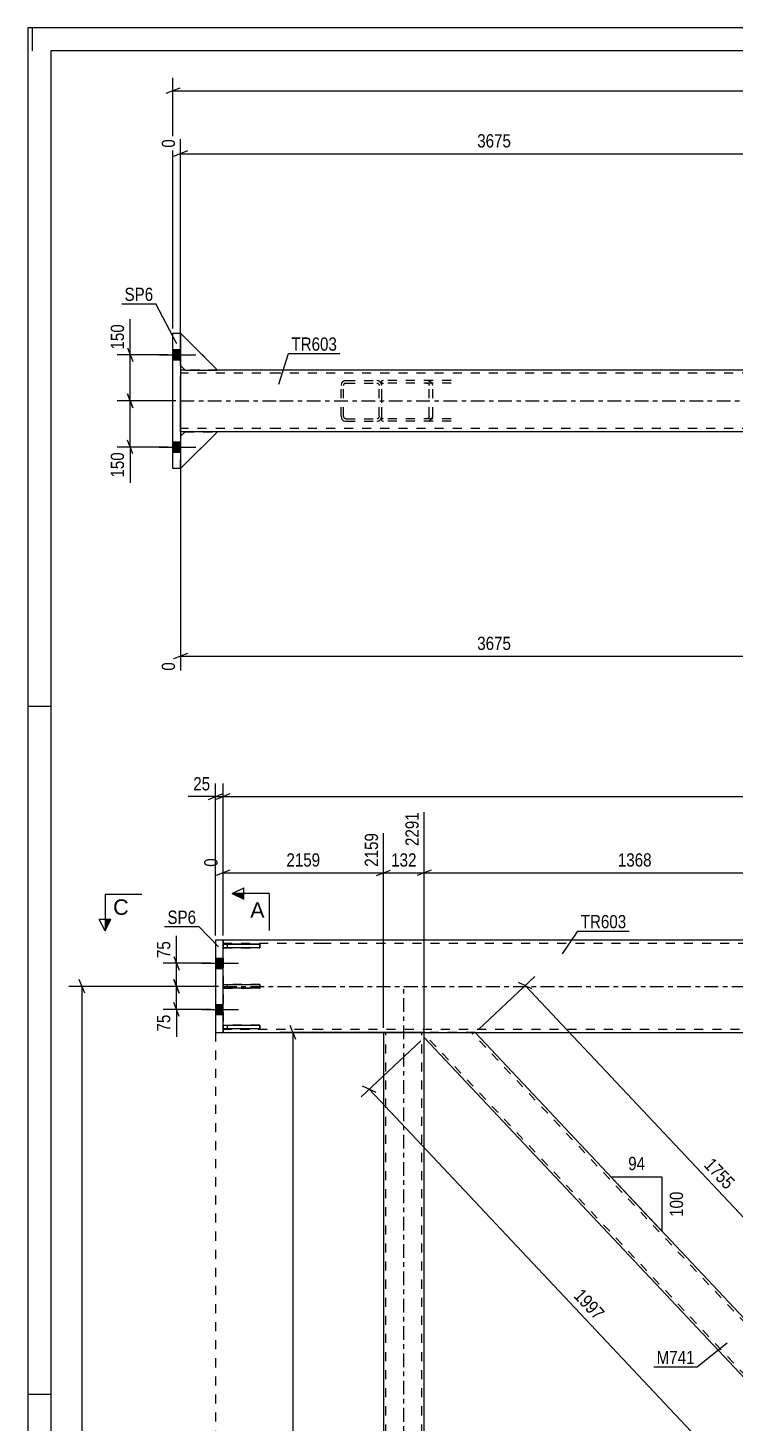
# Model space of a CAD drawing. Header units: millimetres. Extents: x 0 to 841, y 0 to 594.
# Drawn here: x 0 to 153.2, y 291.8 to 594 of the extents above; entities that cross this region are included whole.
import ezdxf

# ---------------------------------------------------------------- set-up
doc = ezdxf.new("R2010")
doc.units = ezdxf.units.MM
doc.linetypes.add('DXK_LINE_DOT2', pattern=[3.9198, 1.9599, -1.9599])
doc.linetypes.add('DXK_LINE_DOT3', pattern=[5.9187, 2.979, -0.9799, 0.9799, -0.9799])
doc.styles.add('Arial', font='arial.ttf', dxfattribs={"height": 0.2})
doc.styles.add('Arial Narrow', font='ARIALN.TTF', dxfattribs={"height": 0.2})

# ---------------------------------------------------------------- blocks, each defined once
blk = doc.blocks.new('Unknown-761543086-1133')
at = {"color": 5, "linetype": 'Continuous'}
for p, q in [((841, 594), (0, 594)), ((0, 594), (0, 0)), ((1, 589), (1, 594)), ((836, 589), (5, 589)), ((5, 589), (5, 5)), ((5, 447), (0, 447)), ((5, 298), (0, 298))]:
    blk.add_line(p, q, dxfattribs=at)
blk = doc.blocks.new('Part-761543086-1760 - 1721')
at = {"color": 7, "linetype": 'DXK_LINE_DOT2'}
for p, q in [((77.05, 517.62), (76.63, 517.56)), ((76.63, 508.88), (76.63, 517.56)), ((76.63, 516.97), (76.77, 517.05)), ((76.77, 517.05), (77.05, 517.09)), ((91.67, 517.62), (77.05, 517.62)), ((91.67, 517.09), (77.05, 517.09)), ((86.77, 517.54), (86.21, 517.62)), ((86.21, 517.09), (86.49, 517.05)), ((86.88, 516.76), (86.94, 516.55)), ((87.67, 516.55), (87.56, 516.96)), ((86.94, 509.89), (86.94, 516.55)), ((87.67, 509.89), (87.67, 516.55)), ((76.77, 509.39), (76.63, 509.47)), ((76.63, 508.88), (77.05, 508.82)), ((77.05, 509.35), (76.77, 509.39)), ((91.67, 509.35), (77.05, 509.35)), ((91.67, 508.82), (77.05, 508.82)), ((86.49, 509.39), (86.21, 509.35)), ((86.21, 508.82), (86.77, 508.9)), ((86.94, 509.89), (86.88, 509.68)), ((87.56, 509.48), (87.67, 509.89))]:
    blk.add_line(p, q, dxfattribs=at)
for centre, radius, start, end in [((86.32, 516.4), 0.668, 32.4105, 75.4453), ((86.43, 516.24), 1.34, 32.4105, 75.4453), ((86.32, 510.04), 0.668, 284.5547, 327.5895), ((86.43, 510.19), 1.34, 284.5547, 327.5895)]:
    blk.add_arc(centre, radius, start, end, dxfattribs=at)
blk = doc.blocks.new('Part-761543086-1762 - 1721')
at = {"color": 7, "linetype": 'DXK_LINE_DOT2'}
for p, q in [((67.91, 516.96), (67.83, 516.55)), ((68.36, 516.55), (68.4, 516.76)), ((68.89, 517.62), (68.48, 517.54)), ((68.69, 517.05), (68.89, 517.09)), ((68.89, 517.62), (75.56, 517.62)), ((68.89, 517.09), (75.56, 517.09)), ((75.97, 517.54), (75.56, 517.62)), ((75.56, 517.09), (75.76, 517.05)), ((76.05, 516.76), (76.09, 516.55)), ((76.63, 516.55), (76.55, 516.96)), ((67.83, 509.89), (67.83, 516.55)), ((68.36, 509.89), (68.36, 516.55)), ((76.09, 509.89), (76.09, 516.55)), ((76.63, 509.89), (76.63, 516.55)), ((67.83, 509.89), (67.91, 509.48)), ((68.4, 509.68), (68.36, 509.89)), ((68.48, 508.9), (68.89, 508.82)), ((68.89, 509.35), (68.69, 509.39)), ((68.89, 509.35), (75.56, 509.35)), ((68.89, 508.82), (75.56, 508.82)), ((75.76, 509.39), (75.56, 509.35)), ((75.56, 508.82), (75.97, 508.9)), ((76.09, 509.89), (76.05, 509.68)), ((76.55, 509.48), (76.63, 509.89))]:
    blk.add_line(p, q, dxfattribs=at)
at = {"color": 7, "linetype": 'DXK_LINE_DOT3'}
blk.add_line((72.23, 513.22), (72.23, 513.22), dxfattribs=at)
at = {"color": 7, "linetype": 'DXK_LINE_DOT2'}
for centre, radius, start, end in [((68.89, 516.55), 1.07, 112.5, 157.5), ((68.89, 516.55), 0.533, 112.5, 157.5), ((75.56, 516.55), 0.533, 22.5, 67.5), ((75.56, 516.55), 1.07, 22.5, 67.5), ((68.89, 509.89), 1.07, 202.5, 247.5), ((68.89, 509.89), 0.533, 202.5, 247.5), ((75.56, 509.89), 0.533, 292.5, 337.5), ((75.56, 509.89), 1.07, 292.5, 337.5)]:
    blk.add_arc(centre, radius, start, end, dxfattribs=at)
blk = doc.blocks.new('Part-761543086-1817 - 1721')
at = {"color": 7, "linetype": 'DXK_LINE_DOT2'}
for p, q in [((41.06, 519.89), (33.06, 527.89)), ((33.06, 527.89), (33.06, 520.89)), ((33.06, 520.89), (34.06, 519.89)), ((34.06, 519.89), (41.06, 519.89))]:
    blk.add_line(p, q, dxfattribs=at)
blk = doc.blocks.new('Part-761543086-1746 - 1721')
at = {"color": 2, "linetype": 'Continuous'}
for p, q in [((31.39, 527.89), (33.06, 527.89)), ((31.39, 498.55), (31.39, 527.89)), ((33.06, 527.89), (33.06, 498.55)), ((33.06, 498.55), (31.39, 498.55))]:
    blk.add_line(p, q, dxfattribs=at)
blk = doc.blocks.new('Bolt-761543086-1787 - 1721')
at = {"linetype": 'Continuous'}
for points in [[(33.06, 522.12), (33.06, 524.32), (31.39, 524.32), (31.39, 522.12)], [(33.06, 522.12), (33.06, 524.32), (31.39, 524.32), (31.39, 522.12)], [(33.06, 502.12), (33.06, 504.32), (31.39, 504.32), (31.39, 502.12)], [(33.06, 502.12), (33.06, 504.32), (31.39, 504.32), (31.39, 502.12)]]:
    blk.add_hatch(color=1, dxfattribs=at).paths.add_polyline_path(points)
at = {"color": 1, "linetype": 'Continuous'}
for p, q in [((28.46, 523.22), (36.39, 523.22)), ((28.46, 523.22), (36.39, 523.22)), ((31.39, 524.32), (33.06, 524.32)), ((31.39, 524.32), (33.06, 524.32)), ((31.39, 522.12), (33.06, 522.12)), ((31.39, 522.12), (33.06, 522.12)), ((28.46, 503.22), (36.39, 503.22)), ((28.46, 503.22), (36.39, 503.22)), ((31.39, 504.32), (33.06, 504.32)), ((31.39, 504.32), (33.06, 504.32)), ((31.39, 502.12), (33.06, 502.12)), ((31.39, 502.12), (33.06, 502.12))]:
    blk.add_line(p, q, dxfattribs=at)
blk = doc.blocks.new('Part-761543086-1806 - 1721')
at = {"linetype": 'Continuous'}
blk.add_hatch(color=2, dxfattribs=at).paths.add_polyline_path([(291.39, 513.22), (290.59, 514.62), (292.19, 514.62)])
at = {"color": 2, "linetype": 'Continuous'}
for p, q in [((34.06, 519.89), (33.06, 519.89)), ((54.39, 519.89), (41.06, 519.89)), ((168.92, 519.89), (54.49, 519.89)), ((289.96, 519.89), (175.55, 519.89)), ((303.39, 519.89), (290.06, 519.89)), ((311.39, 519.89), (310.39, 519.89)), ((33.06, 507.89), (33.06, 518.55)), ((311.39, 518.55), (311.39, 507.89)), ((291.39, 513.22), (290.59, 514.62)), ((290.59, 514.62), (292.19, 514.62)), ((292.19, 514.62), (291.39, 513.22)), ((34.06, 506.55), (33.06, 506.55)), ((54.39, 506.55), (41.06, 506.55)), ((168.92, 506.55), (54.49, 506.55)), ((289.96, 506.55), (175.55, 506.55)), ((303.39, 506.55), (290.06, 506.55)), ((311.39, 506.55), (310.39, 506.55))]:
    blk.add_line(p, q, dxfattribs=at)
at = {"color": 7, "linetype": 'DXK_LINE_DOT2'}
for p, q in [((33.06, 519.89), (33.06, 518.55)), ((33.06, 519.89), (33.06, 519.5)), ((41.06, 519.89), (34.06, 519.89)), ((175.55, 519.89), (168.92, 519.89)), ((310.39, 519.89), (303.39, 519.89)), ((311.39, 519.89), (311.39, 518.55)), ((311.39, 519.89), (311.39, 519.5)), ((54.39, 519.22), (33.06, 519.22)), ((289.96, 519.22), (54.49, 519.22)), ((311.39, 519.22), (290.06, 519.22)), ((33.06, 506.55), (33.06, 507.89)), ((311.39, 506.55), (311.39, 507.89)), ((54.39, 507.22), (33.06, 507.22)), ((41.06, 506.55), (34.06, 506.55)), ((289.96, 507.22), (54.49, 507.22)), ((175.55, 506.55), (168.92, 506.55)), ((311.39, 507.22), (290.06, 507.22)), ((310.39, 506.55), (303.39, 506.55))]:
    blk.add_line(p, q, dxfattribs=at)
at = {"color": 7, "linetype": 'DXK_LINE_DOT3'}
for p, q in [((33.06, 513.22), (54.39, 513.22)), ((54.49, 513.22), (289.96, 513.22)), ((290.06, 513.22), (311.39, 513.22))]:
    blk.add_line(p, q, dxfattribs=at)
at = {"color": 2, "linetype": 'Continuous'}
blk.add_circle((291.39, 514.12), 1, dxfattribs=at)
blk = doc.blocks.new('Part-761543086-1811 - 1721')
at = {"color": 7, "linetype": 'DXK_LINE_DOT2'}
for p, q in [((41.06, 519.89), (33.06, 527.89)), ((33.06, 527.89), (33.06, 520.89)), ((33.06, 520.89), (34.06, 519.89)), ((34.06, 519.89), (41.06, 519.89))]:
    blk.add_line(p, q, dxfattribs=at)
blk = doc.blocks.new('Part-761543086-1814 - 1721')
at = {"color": 2, "linetype": 'Continuous'}
for p, q in [((41.06, 519.89), (33.06, 527.89)), ((33.06, 520.89), (34.06, 519.89)), ((34.06, 519.89), (41.06, 519.89))]:
    blk.add_line(p, q, dxfattribs=at)
at = {"color": 7, "linetype": 'DXK_LINE_DOT2'}
blk.add_line((33.06, 527.89), (33.06, 520.89), dxfattribs=at)
blk = doc.blocks.new('Part-761543086-1820 - 1721')
at = {"color": 7, "linetype": 'DXK_LINE_DOT2'}
for p, q in [((33.06, 505.55), (34.06, 506.55)), ((41.06, 506.55), (33.06, 498.55)), ((33.06, 498.55), (33.06, 505.55)), ((34.06, 506.55), (41.06, 506.55))]:
    blk.add_line(p, q, dxfattribs=at)
blk = doc.blocks.new('Part-761543086-1823 - 1721')
at = {"color": 2, "linetype": 'Continuous'}
for p, q in [((33.06, 505.55), (34.06, 506.55)), ((41.06, 506.55), (33.06, 498.55)), ((41.06, 506.55), (34.06, 506.55))]:
    blk.add_line(p, q, dxfattribs=at)
at = {"color": 7, "linetype": 'DXK_LINE_DOT2'}
blk.add_line((33.06, 498.55), (33.06, 505.55), dxfattribs=at)
blk = doc.blocks.new('Part-761543086-1826 - 1721')
at = {"color": 7, "linetype": 'DXK_LINE_DOT2'}
for p, q in [((33.06, 505.55), (34.06, 506.55)), ((41.06, 506.55), (33.06, 498.55)), ((33.06, 498.55), (33.06, 505.55)), ((34.06, 506.55), (41.06, 506.55))]:
    blk.add_line(p, q, dxfattribs=at)
blk = doc.blocks.new('Part-761543086-2779 - 2711')
at = {"color": 7, "linetype": 'DXK_LINE_DOT2'}
for p, q in [((50.26, 378.04), (42.26, 378.04)), ((42.26, 378.04), (42.26, 377.24)), ((43.26, 377.24), (43.26, 378.04)), ((50.26, 377.24), (50.26, 378.04)), ((42.26, 377.24), (50.26, 377.24))]:
    blk.add_line(p, q, dxfattribs=at)
blk = doc.blocks.new('Part-761543086-2784 - 2711')
at = {"color": 2, "linetype": 'Continuous'}
for p, q in [((63.6, 396.41), (42.26, 396.41)), ((178.11, 396.41), (63.7, 396.41)), ((299.16, 396.41), (184.77, 396.41)), ((320.6, 396.41), (299.26, 396.41)), ((42.26, 376.41), (63.6, 376.41)), ((63.7, 376.41), (299.16, 376.41)), ((299.26, 376.41), (320.6, 376.41))]:
    blk.add_line(p, q, dxfattribs=at)
at = {"color": 7, "linetype": 'DXK_LINE_DOT2'}
for p, q in [((42.26, 396.41), (42.26, 376.41)), ((184.77, 396.41), (178.11, 396.41)), ((320.6, 376.41), (320.6, 396.41)), ((42.26, 395.74), (63.6, 395.74)), ((63.7, 395.74), (299.16, 395.74)), ((299.26, 395.74), (320.6, 395.74)), ((63.6, 377.08), (42.26, 377.08)), ((299.16, 377.08), (63.7, 377.08)), ((320.6, 377.08), (299.26, 377.08))]:
    blk.add_line(p, q, dxfattribs=at)
at = {"color": 7, "linetype": 'DXK_LINE_DOT3'}
for p, q in [((42.26, 386.41), (63.6, 386.41)), ((63.7, 386.41), (299.16, 386.41)), ((299.26, 386.41), (320.6, 386.41))]:
    blk.add_line(p, q, dxfattribs=at)
blk = doc.blocks.new('Bolt-761543086-2793 - 2711')
at = {"linetype": 'Continuous'}
for points in [[(40.6, 392.51), (40.6, 390.31), (42.26, 390.31), (42.26, 392.51)], [(40.6, 392.51), (40.6, 390.31), (42.26, 390.31), (42.26, 392.51)], [(40.6, 382.51), (40.6, 380.31), (42.26, 380.31), (42.26, 382.51)], [(40.6, 382.51), (40.6, 380.31), (42.26, 380.31), (42.26, 382.51)]]:
    blk.add_hatch(color=1, dxfattribs=at).paths.add_polyline_path(points)
at = {"color": 1, "linetype": 'Continuous'}
for p, q in [((37.66, 391.41), (45.6, 391.41)), ((37.66, 391.41), (45.6, 391.41)), ((40.6, 392.51), (42.26, 392.51)), ((40.6, 392.51), (42.26, 392.51)), ((40.6, 390.31), (42.26, 390.31)), ((40.6, 390.31), (42.26, 390.31)), ((37.66, 381.41), (45.6, 381.41)), ((37.66, 381.41), (45.6, 381.41)), ((40.6, 382.51), (42.26, 382.51)), ((40.6, 382.51), (42.26, 382.51)), ((40.6, 380.31), (42.26, 380.31)), ((40.6, 380.31), (42.26, 380.31))]:
    blk.add_line(p, q, dxfattribs=at)
blk = doc.blocks.new('Part-761543086-2746 - 2711')
at = {"color": 2, "linetype": 'Continuous'}
for p, q in [((42.26, 396.41), (40.6, 396.41)), ((40.6, 396.41), (40.6, 376.41)), ((42.26, 376.41), (42.26, 396.41)), ((40.6, 376.41), (42.26, 376.41))]:
    blk.add_line(p, q, dxfattribs=at)
blk = doc.blocks.new('Part-761543086-2818 - 2711')
at = {"color": 2, "linetype": 'Continuous'}
for p, q in [((85.83, 375.31), (85.83, 376.41)), ((85.83, 375.31), (175.39, 280.08)), ((177.04, 291.17), (96.87, 376.41)), ((177.04, 278.33), (177.04, 291.17))]:
    blk.add_line(p, q, dxfattribs=at)
at = {"color": 7, "linetype": 'DXK_LINE_DOT2'}
for p, q in [((96.87, 376.41), (85.83, 376.41)), ((177.04, 279.11), (85.83, 376.09)), ((177.04, 290.39), (96.14, 376.41)), ((177.04, 278.33), (175.39, 280.08)), ((177.04, 279.11), (177.04, 279.16))]:
    blk.add_line(p, q, dxfattribs=at)
blk = doc.blocks.new('Part-761543086-2826 - 2711')
at = {"color": 7, "linetype": 'DXK_LINE_DOT3'}
blk.add_line((81.43, 173.74), (81.43, 386.41), dxfattribs=at)
at = {"color": 2, "linetype": 'Continuous'}
for p, q in [((77.03, 376.41), (77.03, 183.74)), ((85.83, 184.84), (85.83, 375.31))]:
    blk.add_line(p, q, dxfattribs=at)
at = {"color": 7, "linetype": 'DXK_LINE_DOT2'}
for p, q in [((85.83, 376.41), (77.03, 376.41)), ((77.56, 183.74), (77.56, 376.41)), ((85.3, 183.74), (85.3, 376.41)), ((85.83, 375.31), (85.83, 376.41)), ((85.83, 183.74), (85.83, 184.84)), ((77.03, 183.74), (85.83, 183.74))]:
    blk.add_line(p, q, dxfattribs=at)
blk = doc.blocks.new('Part-761543086-2774 - 2711')
at = {"color": 2, "linetype": 'Continuous'}
for p, q in [((42.26, 386.01), (42.26, 386.81)), ((42.26, 386.81), (50.26, 386.81)), ((50.26, 386.81), (50.26, 386.01)), ((50.26, 386.01), (42.26, 386.01))]:
    blk.add_line(p, q, dxfattribs=at)
at = {"color": 7, "linetype": 'DXK_LINE_DOT2'}
blk.add_line((43.26, 386.01), (43.26, 386.81), dxfattribs=at)
blk = doc.blocks.new('Part-761543086-2775 - 2711')
at = {"color": 2, "linetype": 'Continuous'}
for p, q in [((42.26, 395.58), (50.26, 395.58)), ((42.26, 395.58), (42.26, 394.78)), ((50.26, 394.78), (42.26, 394.78)), ((50.26, 395.58), (50.26, 394.78))]:
    blk.add_line(p, q, dxfattribs=at)
at = {"color": 7, "linetype": 'DXK_LINE_DOT2'}
blk.add_line((43.26, 394.78), (43.26, 395.58), dxfattribs=at)
blk = doc.blocks.new('Part-761543086-2776 - 2711')
at = {"color": 2, "linetype": 'Continuous'}
for p, q in [((42.26, 377.24), (42.26, 378.04)), ((42.26, 378.04), (50.26, 378.04)), ((50.26, 378.04), (50.26, 377.24)), ((50.26, 377.24), (42.26, 377.24))]:
    blk.add_line(p, q, dxfattribs=at)
at = {"color": 7, "linetype": 'DXK_LINE_DOT2'}
blk.add_line((43.26, 377.24), (43.26, 378.04), dxfattribs=at)
blk = doc.blocks.new('Part-761543086-2777 - 2711')
at = {"color": 7, "linetype": 'DXK_LINE_DOT2'}
for p, q in [((50.26, 386.81), (42.26, 386.81)), ((42.26, 386.81), (42.26, 386.01)), ((43.26, 386.01), (43.26, 386.81)), ((50.26, 386.01), (50.26, 386.81)), ((42.26, 386.01), (50.26, 386.01))]:
    blk.add_line(p, q, dxfattribs=at)
blk = doc.blocks.new('Part-761543086-2778 - 2711')
at = {"color": 7, "linetype": 'DXK_LINE_DOT2'}
for p, q in [((50.26, 395.58), (42.26, 395.58)), ((42.26, 395.58), (42.26, 394.78)), ((42.26, 394.78), (50.26, 394.78)), ((43.26, 394.78), (43.26, 395.58)), ((50.26, 394.78), (50.26, 395.58))]:
    blk.add_line(p, q, dxfattribs=at)
blk = doc.blocks.new('Line-761543086-3500 - 2711')
at = {"color": 1, "linetype": 'DXK_LINE_DOT2'}
blk.add_line((40.6, 376.41), (40.6, 191.74), dxfattribs=at)
blk = doc.blocks.new('StraightDimension-761543086-1872 - 1721')
at = {"color": 7, "linetype": 'Continuous'}
for p, q in [((30.39, 523.22), (19.31, 523.22)), ((21.56, 524.72), (22.76, 521.72)), ((22.16, 513.22), (22.16, 523.22)), ((22.76, 511.72), (21.56, 514.72)), ((32.06, 513.22), (19.31, 513.22))]:
    blk.add_line(p, q, dxfattribs=at)
at = {"color": 0}
blk.add_wipeout([(21.41, 530.43), (17.21, 530.43), (17.21, 523.74), (21.41, 523.74)], dxfattribs=at)
at = {"color": 7, "linetype": 'Continuous'}
blk.add_line((22.16, 523.22), (22.16, 530.95), dxfattribs=at)
blk.add_line((22.16, 523.22), (22.16, 530.95), dxfattribs=at)
at = {"color": 3, "style": 'Arial Narrow'}
blk.add_text('150', height=2.863, rotation=90.0002, dxfattribs=at).set_placement((20.81, 524.34))
blk = doc.blocks.new('StraightDimension-761543086-1895 - 1721')
at = {"color": 7, "linetype": 'Continuous'}
for p, q in [((31.39, 528.89), (31.39, 583.21)), ((313.06, 528.89), (313.06, 583.21)), ((32.89, 580.96), (29.89, 579.76)), ((31.39, 580.36), (313.06, 580.36)), ((311.56, 579.76), (314.56, 580.96))]:
    blk.add_line(p, q, dxfattribs=at)
at = {"color": 0}
blk.add_wipeout([(176.48, 581.11), (176.48, 585.31), (167.97, 585.31), (167.97, 581.11)], dxfattribs=at)
at = {"color": 3, "style": 'Arial Narrow'}
blk.add_text('7500', height=2.863, dxfattribs=at).set_placement((168.57, 581.71))
blk = doc.blocks.new('StraightDimension-761543086-1944 - 1721')
at = {"color": 7, "linetype": 'Continuous'}
for p, q in [((33.06, 505.55), (33.06, 454.79)), ((168.9, 490.42), (168.9, 449.3)), ((34.56, 458.52), (31.56, 457.32)), ((33.06, 457.92), (168.9, 457.92)), ((167.4, 457.32), (170.4, 458.52))]:
    blk.add_line(p, q, dxfattribs=at)
at = {"color": 0}
blk.add_wipeout([(105.24, 458.67), (105.24, 462.87), (96.72, 462.87), (96.72, 458.67)], dxfattribs=at)
at = {"color": 0, "linetype": 'Continuous'}
for points in [[(32.46, 457.22), (28.26, 457.22), (28.26, 454.19), (32.46, 454.19)], [(168.3, 457.22), (164.1, 457.22), (164.1, 448.7), (168.3, 448.7)]]:
    blk.add_wipeout(points, dxfattribs=at)
at = {"color": 3, "style": 'Arial Narrow'}
blk.add_text('3675', height=2.863, dxfattribs=at).set_placement((97.32, 459.27))
at = {"color": 3, "linetype": 'Continuous', "style": 'Arial Narrow'}
for s, height, p in [('0', 2.86, (31.86, 454.79)), ('3675', 2.863, (167.7, 449.3))]:
    blk.add_text(s, height=height, rotation=90.0002, dxfattribs=at).set_placement(p)
blk = doc.blocks.new('StraightDimension-761543086-1883 - 1721')
at = {"color": 7, "linetype": 'Continuous'}
for p, q in [((21.56, 514.72), (22.76, 511.72)), ((32.06, 513.22), (19.31, 513.22)), ((22.16, 503.22), (22.16, 513.22)), ((22.76, 501.72), (21.56, 504.72)), ((30.39, 503.22), (19.31, 503.22))]:
    blk.add_line(p, q, dxfattribs=at)
at = {"color": 0}
blk.add_wipeout([(21.41, 502.69), (17.21, 502.69), (17.21, 496.01), (21.41, 496.01)], dxfattribs=at)
at = {"color": 7, "linetype": 'Continuous'}
blk.add_line((22.16, 503.22), (22.16, 495.49), dxfattribs=at)
blk.add_line((22.16, 503.22), (22.16, 495.49), dxfattribs=at)
at = {"color": 3, "style": 'Arial Narrow'}
blk.add_text('150', height=2.863, rotation=90.0002, dxfattribs=at).set_placement((20.81, 496.61))
blk = doc.blocks.new('StraightDimension-761543086-1923 - 1721')
at = {"color": 7, "linetype": 'Continuous'}
for p, q in [((168.9, 546.26), (168.9, 575.37)), ((33.06, 520.89), (33.06, 569.89)), ((34.56, 567.36), (31.56, 566.16)), ((33.06, 566.76), (168.9, 566.76)), ((167.4, 566.16), (170.4, 567.36))]:
    blk.add_line(p, q, dxfattribs=at)
at = {"color": 0, "linetype": 'Continuous'}
for points in [[(168.3, 575.97), (164.1, 575.97), (164.1, 567.46), (168.3, 567.46)], [(32.46, 570.49), (28.26, 570.49), (28.26, 567.46), (32.46, 567.46)]]:
    blk.add_wipeout(points, dxfattribs=at)
at = {"color": 0}
blk.add_wipeout([(105.24, 567.51), (105.24, 571.71), (96.72, 571.71), (96.72, 567.51)], dxfattribs=at)
at = {"color": 3, "linetype": 'Continuous', "style": 'Arial Narrow'}
for s, height, p in [('3675', 2.863, (167.7, 568.06)), ('0', 2.86, (31.86, 568.06))]:
    blk.add_text(s, height=height, rotation=90.0002, dxfattribs=at).set_placement(p)
at = {"color": 3, "style": 'Arial Narrow'}
blk.add_text('3675', height=2.863, dxfattribs=at).set_placement((97.32, 568.11))
blk = doc.blocks.new('StraightDimension-761543086-3387 - 2711')
at = {"color": 7, "linetype": 'Continuous'}
for p, q in [((12.33, 384.91), (11.13, 387.91)), ((41.26, 386.41), (8.88, 386.41)), ((11.73, 173.74), (11.73, 386.41)), ((41.26, 173.74), (8.88, 173.74)), ((11.13, 175.24), (12.33, 172.24))]:
    blk.add_line(p, q, dxfattribs=at)
at = {"color": 0}
blk.add_wipeout([(10.98, 284.33), (6.78, 284.33), (6.78, 275.82), (10.98, 275.82)], dxfattribs=at)
at = {"color": 3, "style": 'Arial Narrow'}
blk.add_text('3190', height=2.863, rotation=90.0002, dxfattribs=at).set_placement((10.38, 276.42))
blk = doc.blocks.new('AngleDimension-761543086-2899 - 2711')
at = {"color": 7, "linetype": 'Continuous'}
for p, q in [((126.3, 345.12), (126.3, 345.12)), ((137.4, 345.12), (126.3, 345.12)), ((137.4, 333.32), (126.3, 345.12)), ((137.4, 333.32), (137.4, 345.12))]:
    blk.add_line(p, q, dxfattribs=at)
at = {"color": 0}
for points in [[(134.28, 346.02), (134.28, 350.22), (129.42, 350.22), (129.42, 346.02)], [(142.5, 342.56), (138.3, 342.56), (138.3, 335.88), (142.5, 335.88)]]:
    blk.add_wipeout(points, dxfattribs=at)
at = {"color": 3, "style": 'Arial Narrow'}
blk.add_text('94', height=2.863, dxfattribs=at).set_placement((130.02, 346.62))
blk.add_text('100', height=2.863, rotation=90.0002, dxfattribs=at).set_placement((141.9, 336.48))
blk = doc.blocks.new('StraightDimension-761543086-2947 - 2711')
at = {"color": 7, "linetype": 'Continuous'}
for p, q in [((85.83, 376.31), (85.83, 424.12)), ((177.04, 377.41), (177.04, 419.62)), ((87.33, 411.61), (84.33, 410.41)), ((85.83, 411.01), (177.04, 411.01)), ((175.54, 410.41), (178.54, 411.61))]:
    blk.add_line(p, q, dxfattribs=at)
at = {"color": 0, "linetype": 'Continuous'}
blk.add_wipeout([(176.44, 420.22), (172.24, 420.22), (172.24, 411.71), (176.44, 411.71)], dxfattribs=at)
at = {"color": 0}
blk.add_wipeout([(135.69, 411.76), (135.69, 415.96), (127.18, 415.96), (127.18, 411.76)], dxfattribs=at)
at = {"color": 3, "linetype": 'Continuous', "style": 'Arial Narrow'}
blk.add_text('3659', height=2.863, rotation=90.0002, dxfattribs=at).set_placement((175.84, 412.31))
at = {"color": 3, "style": 'Arial Narrow'}
blk.add_text('1368', height=2.863, dxfattribs=at).set_placement((127.78, 412.36))
blk = doc.blocks.new('StraightDimension-761543086-2958 - 2711')
at = {"color": 7, "linetype": 'Continuous'}
for p, q in [((85.83, 376.31), (85.83, 424.12)), ((77.03, 377.41), (77.03, 419.62)), ((75.53, 410.41), (78.53, 411.61)), ((77.03, 411.01), (85.83, 411.01)), ((87.33, 411.61), (84.33, 410.41))]:
    blk.add_line(p, q, dxfattribs=at)
at = {"color": 0}
blk.add_wipeout([(84.77, 411.76), (84.77, 415.96), (78.09, 415.96), (78.09, 411.76)], dxfattribs=at)
at = {"color": 0, "linetype": 'Continuous'}
blk.add_wipeout([(85.23, 424.72), (81.03, 424.72), (81.03, 416.21), (85.23, 416.21)], dxfattribs=at)
at = {"color": 3, "linetype": 'Continuous', "style": 'Arial Narrow'}
blk.add_text('2291', height=2.863, rotation=90.0002, dxfattribs=at).set_placement((84.63, 416.81))
at = {"color": 3, "style": 'Arial Narrow'}
blk.add_text('132', height=2.863, dxfattribs=at).set_placement((78.69, 412.36))
blk = doc.blocks.new('StraightDimension-761543086-2969 - 2711')
at = {"color": 7, "linetype": 'Continuous'}
for p, q in [((77.03, 377.41), (77.03, 419.62)), ((42.26, 397.41), (42.26, 414.14)), ((43.76, 411.61), (40.76, 410.41)), ((42.26, 411.01), (77.03, 411.01)), ((75.53, 410.41), (78.53, 411.61))]:
    blk.add_line(p, q, dxfattribs=at)
at = {"color": 0, "linetype": 'Continuous'}
for points in [[(76.43, 420.22), (72.23, 420.22), (72.23, 411.71), (76.43, 411.71)], [(41.66, 414.74), (37.46, 414.74), (37.46, 411.71), (41.66, 411.71)]]:
    blk.add_wipeout(points, dxfattribs=at)
at = {"color": 0}
blk.add_wipeout([(63.9, 411.76), (63.9, 415.96), (55.39, 415.96), (55.39, 411.76)], dxfattribs=at)
at = {"color": 3, "linetype": 'Continuous', "style": 'Arial Narrow'}
for s, height, p in [('2159', 2.863, (75.83, 412.31)), ('0', 2.86, (41.06, 412.31))]:
    blk.add_text(s, height=height, rotation=90.0002, dxfattribs=at).set_placement(p)
at = {"color": 3, "style": 'Arial Narrow'}
blk.add_text('2159', height=2.863, dxfattribs=at).set_placement((55.99, 412.36))
blk = doc.blocks.new('StraightDimension-761543086-2976 - 2711')
at = {"color": 7, "linetype": 'Continuous'}
for p, q in [((58.03, 374.91), (56.83, 377.91)), ((84.83, 376.41), (54.58, 376.41)), ((57.43, 183.74), (57.43, 376.41)), ((56.83, 185.24), (58.03, 182.24)), ((84.83, 183.74), (54.58, 183.74))]:
    blk.add_line(p, q, dxfattribs=at)
at = {"color": 0}
blk.add_wipeout([(56.68, 284.33), (52.48, 284.33), (52.48, 275.82), (56.68, 275.82)], dxfattribs=at)
at = {"color": 3, "style": 'Arial Narrow'}
blk.add_text('2890', height=2.863, rotation=90.0002, dxfattribs=at).set_placement((56.08, 276.42))
blk = doc.blocks.new('StraightDimension-761543086-2999 - 2711')
at = {"color": 7, "linetype": 'Continuous'}
for p, q in [((85.1, 374.62), (72.2, 362.49)), ((75.41, 363.45), (72.48, 364.81)), ((73.95, 364.13), (165.15, 267.15)), ((176.31, 277.64), (163.4, 265.51)), ((163.69, 267.83), (166.62, 266.47))]:
    blk.add_line(p, q, dxfattribs=at)
at = {"color": 0}
blk.add_wipeout([(123.01, 313.06), (126.07, 315.93), (120.24, 322.13), (117.18, 319.26)], dxfattribs=at)
at = {"color": 3, "style": 'Arial Narrow'}
blk.add_text('1997', height=2.863, rotation=-46.7591, dxfattribs=at).set_placement((118.03, 319.23))
blk = doc.blocks.new('StraightDimension-761543086-3086 - 2711')
at = {"color": 7, "linetype": 'Continuous'}
for p, q in [((97.6, 377.1), (109.77, 388.54)), ((109.16, 385.91), (106.23, 387.27)), ((107.7, 386.59), (187.86, 301.35)), ((177.76, 291.86), (189.94, 303.3)), ((186.39, 302.03), (189.32, 300.67))]:
    blk.add_line(p, q, dxfattribs=at)
at = {"color": 0}
blk.add_wipeout([(151.24, 341.38), (154.3, 344.26), (148.47, 350.46), (145.41, 347.58)], dxfattribs=at)
at = {"color": 3, "style": 'Arial Narrow'}
blk.add_text('1755', height=2.863, rotation=-46.7591, dxfattribs=at).set_placement((146.26, 347.56))
blk = doc.blocks.new('StraightDimension-761543086-3140 - 2711')
at = {"color": 7, "linetype": 'Continuous'}
for p, q in [((31.58, 392.91), (32.78, 389.91)), ((39.6, 391.41), (29.33, 391.41)), ((32.18, 386.41), (32.18, 391.41)), ((32.78, 384.91), (31.58, 387.91)), ((41.26, 386.41), (29.33, 386.41))]:
    blk.add_line(p, q, dxfattribs=at)
at = {"color": 0}
blk.add_wipeout([(31.43, 396.79), (27.23, 396.79), (27.23, 391.94), (31.43, 391.94)], dxfattribs=at)
at = {"color": 7, "linetype": 'Continuous'}
blk.add_line((32.18, 391.41), (32.18, 397.32), dxfattribs=at)
blk.add_line((32.18, 391.41), (32.18, 397.32), dxfattribs=at)
at = {"color": 3, "style": 'Arial Narrow'}
blk.add_text('75', height=2.863, rotation=90.0002, dxfattribs=at).set_placement((30.83, 392.54))
blk = doc.blocks.new('StraightDimension-761543086-3153 - 2711')
at = {"color": 7, "linetype": 'Continuous'}
for p, q in [((31.58, 387.91), (32.78, 384.91)), ((41.26, 386.41), (29.33, 386.41)), ((32.18, 381.41), (32.18, 386.41)), ((39.6, 381.41), (29.33, 381.41)), ((32.78, 379.91), (31.58, 382.91))]:
    blk.add_line(p, q, dxfattribs=at)
at = {"color": 0}
blk.add_wipeout([(31.43, 380.89), (27.23, 380.89), (27.23, 376.03), (31.43, 376.03)], dxfattribs=at)
at = {"color": 7, "linetype": 'Continuous'}
blk.add_line((32.18, 381.41), (32.18, 375.5), dxfattribs=at)
blk.add_line((32.18, 381.41), (32.18, 375.5), dxfattribs=at)
at = {"color": 3, "style": 'Arial Narrow'}
blk.add_text('75', height=2.863, rotation=90.0002, dxfattribs=at).set_placement((30.83, 376.63))
blk = doc.blocks.new('StraightDimension-761543086-3370 - 2711')
at = {"color": 7, "linetype": 'Continuous'}
for p, q in [((42.26, 397.41), (42.26, 430.36)), ((320.6, 397.41), (320.6, 430.36)), ((43.76, 428.11), (40.76, 426.91)), ((42.26, 427.51), (320.6, 427.51)), ((319.1, 426.91), (322.1, 428.11))]:
    blk.add_line(p, q, dxfattribs=at)
at = {"color": 0}
blk.add_wipeout([(185.69, 428.26), (185.69, 432.46), (177.17, 432.46), (177.17, 428.26)], dxfattribs=at)
at = {"color": 3, "style": 'Arial Narrow'}
blk.add_text('7450', height=2.863, dxfattribs=at).set_placement((177.77, 428.86))
blk = doc.blocks.new('StraightDimension-761543086-3380 - 2711')
at = {"color": 7, "linetype": 'Continuous'}
for p, q in [((40.6, 397.41), (40.6, 430.36)), ((42.26, 397.41), (42.26, 430.36)), ((39.1, 426.91), (42.1, 428.11)), ((40.6, 427.51), (42.26, 427.51)), ((43.76, 428.11), (40.76, 426.91))]:
    blk.add_line(p, q, dxfattribs=at)
at = {"color": 0}
blk.add_wipeout([(40.07, 428.26), (40.07, 432.46), (35.22, 432.46), (35.22, 428.26)], dxfattribs=at)
at = {"color": 7, "linetype": 'Continuous'}
blk.add_line((40.6, 427.51), (34.69, 427.51), dxfattribs=at)
blk.add_line((40.6, 427.51), (34.69, 427.51), dxfattribs=at)
at = {"color": 3, "style": 'Arial Narrow'}
blk.add_text('25', height=2.863, dxfattribs=at).set_placement((35.82, 428.86))
blk = doc.blocks.new('Mark-761543086-1742 - 1721')
at = {"color": 0}
blk.add_wipeout([(27.14, 534.87), (27.14, 537.87), (20.93, 537.87), (20.93, 534.87)], dxfattribs=at)
blk.add_wipeout([(27.14, 534.87), (27.14, 537.87), (20.93, 537.87), (20.93, 534.87)], dxfattribs=at)
at = {"color": 30, "linetype": 'Continuous'}
for p in [(20.33, 534.27), (32.29, 525.61)]:
    blk.add_line(p, (27.74, 534.27), dxfattribs=at)
at = {"color": 3, "style": 'Arial Narrow'}
blk.add_text('SP6', height=2.863, dxfattribs=at).set_placement((20.93, 534.87))
blk = doc.blocks.new('Mark-761543086-1802 - 1721')
at = {"color": 0}
blk.add_wipeout([(66.94, 524.09), (66.94, 527.09), (57.08, 527.09), (57.08, 524.09)], dxfattribs=at)
blk.add_wipeout([(66.94, 524.09), (66.94, 527.09), (57.08, 527.09), (57.08, 524.09)], dxfattribs=at)
at = {"color": 30, "linetype": 'Continuous'}
for p, q in [((54.38, 516.87), (56.48, 523.49)), ((56.48, 523.49), (67.54, 523.49))]:
    blk.add_line(p, q, dxfattribs=at)
at = {"color": 3, "style": 'Arial Narrow'}
blk.add_text('TR603', height=2.863, dxfattribs=at).set_placement((57.08, 524.09))
blk = doc.blocks.new('Mark-761543086-2742 - 2711')
at = {"color": 0}
blk.add_wipeout([(36.43, 399.95), (36.43, 402.95), (30.22, 402.95), (30.22, 399.95)], dxfattribs=at)
blk.add_wipeout([(36.43, 399.95), (36.43, 402.95), (30.22, 402.95), (30.22, 399.95)], dxfattribs=at)
at = {"color": 30, "linetype": 'Continuous'}
for p in [(29.62, 399.35), (41.31, 395)]:
    blk.add_line(p, (37.03, 399.35), dxfattribs=at)
at = {"color": 3, "style": 'Arial Narrow'}
blk.add_text('SP6', height=2.863, dxfattribs=at).set_placement((30.22, 399.95))
blk = doc.blocks.new('Mark-761543086-2780 - 2711')
at = {"color": 0}
blk.add_wipeout([(129.61, 399), (129.61, 402), (119.74, 402), (119.74, 399)], dxfattribs=at)
blk.add_wipeout([(129.61, 399), (129.61, 402), (119.74, 402), (119.74, 399)], dxfattribs=at)
at = {"color": 30, "linetype": 'Continuous'}
for p, q in [((115.78, 393.48), (119.14, 398.4)), ((119.14, 398.4), (130.21, 398.4))]:
    blk.add_line(p, q, dxfattribs=at)
at = {"color": 3, "style": 'Arial Narrow'}
blk.add_text('TR603', height=2.863, dxfattribs=at).set_placement((119.74, 399))
blk = doc.blocks.new('Mark-761543086-2814 - 2711')
at = {"color": 0}
blk.add_wipeout([(144.41, 304.6), (144.41, 307.6), (136.18, 307.6), (136.18, 304.6)], dxfattribs=at)
blk.add_wipeout([(144.41, 304.6), (144.41, 307.6), (136.18, 307.6), (136.18, 304.6)], dxfattribs=at)
at = {"color": 30, "linetype": 'Continuous'}
for p in [(151.49, 309.13), (135.58, 304)]:
    blk.add_line(p, (145.01, 304), dxfattribs=at)
at = {"color": 3, "style": 'Arial Narrow'}
blk.add_text('M741', height=2.863, dxfattribs=at).set_placement((136.18, 304.6))
blk = doc.blocks.new('SectionMark-761543086-3466 - 2711')
at = {"color": 6, "linetype": 'Continuous'}
for p, q in [((16.71, 406.41), (16.71, 398.41)), ((347.24, 406.41), (347.24, 398.41)), ((16.71, 398.41), (15.46, 400.91)), ((348.49, 400.91), (347.24, 398.41))]:
    blk.add_line(p, q, dxfattribs=at)
at = {"color": 0, "linetype": 'Continuous'}
for points in [[(21.83, 401.91), (21.83, 405.41), (18.46, 405.41), (18.46, 401.91)], [(345.49, 401.91), (345.49, 405.41), (342.12, 405.41), (342.12, 401.91)]]:
    blk.add_wipeout(points, dxfattribs=at)
at = {"linetype": 'Continuous'}
for points in [[(16.71, 400.91), (17.96, 400.91), (16.71, 398.41)], [(345.99, 400.91), (347.24, 400.91), (347.24, 398.41)]]:
    blk.add_hatch(color=6, dxfattribs=at).paths.add_polyline_path(points)
at = {"color": 6, "linetype": 'Continuous'}
for p, q in [((16.71, 406.41), (24.71, 406.41)), ((347.24, 406.41), (339.24, 406.41)), ((17.96, 400.91), (15.46, 400.91)), ((16.71, 398.41), (17.96, 400.91)), ((345.99, 400.91), (348.49, 400.91)), ((347.24, 398.41), (345.99, 400.91))]:
    blk.add_line(p, q, dxfattribs=at)
at = {"color": 3, "linetype": 'Continuous', "style": 'Arial'}
for p in [(18.46, 401.91), (342.12, 401.91)]:
    blk.add_text('C', height=3.34, dxfattribs=at).set_placement(p)
blk = doc.blocks.new('SectionMark-761543086-3488 - 2711')
at = {"color": 6, "linetype": 'Continuous'}
for p, q in [((44.26, 406.53), (46.76, 407.78)), ((52.26, 406.53), (44.26, 406.53)), ((52.26, 151.36), (44.26, 151.36)), ((46.76, 150.11), (44.26, 151.36))]:
    blk.add_line(p, q, dxfattribs=at)
at = {"color": 0, "linetype": 'Continuous'}
for points in [[(51.26, 401.28), (51.26, 404.78), (48.15, 404.78), (48.15, 401.28)], [(51.26, 153.11), (51.26, 156.61), (48.15, 156.61), (48.15, 153.11)]]:
    blk.add_wipeout(points, dxfattribs=at)
at = {"linetype": 'Continuous'}
for points in [[(46.76, 406.53), (46.76, 405.28), (44.26, 406.53)], [(46.76, 152.61), (46.76, 151.36), (44.26, 151.36)]]:
    blk.add_hatch(color=6, dxfattribs=at).paths.add_polyline_path(points)
at = {"color": 6, "linetype": 'Continuous'}
for p, q in [((44.26, 406.53), (46.76, 405.28)), ((46.76, 405.28), (46.76, 407.78)), ((52.26, 406.53), (52.26, 398.53)), ((52.26, 151.36), (52.26, 159.36)), ((44.26, 151.36), (46.76, 152.61)), ((46.76, 152.61), (46.76, 150.11))]:
    blk.add_line(p, q, dxfattribs=at)
at = {"color": 3, "linetype": 'Continuous', "style": 'Arial'}
for p in [(48.15, 401.28), (48.15, 153.11)]:
    blk.add_text('A', height=3.34, dxfattribs=at).set_placement(p)

msp = doc.modelspace()

# ---------------------------------------------------------------- block references
for name in ['Unknown-761543086-1133', 'Part-761543086-1746 - 1721', 'Part-761543086-1817 - 1721', 'Part-761543086-1811 - 1721', 'Part-761543086-1814 - 1721', 'Bolt-761543086-1787 - 1721', 'Part-761543086-1806 - 1721', 'Part-761543086-1762 - 1721', 'Part-761543086-1760 - 1721', 'Part-761543086-1820 - 1721', 'Part-761543086-1823 - 1721', 'Part-761543086-1826 - 1721', 'Part-761543086-2746 - 2711', 'Part-761543086-2784 - 2711', 'Part-761543086-2775 - 2711', 'Part-761543086-2778 - 2711', 'Bolt-761543086-2793 - 2711', 'Part-761543086-2774 - 2711', 'Part-761543086-2777 - 2711', 'Part-761543086-2826 - 2711', 'Part-761543086-2779 - 2711', 'Part-761543086-2776 - 2711', 'Line-761543086-3500 - 2711', 'Part-761543086-2818 - 2711']:
    msp.add_blockref(name, (0, 0))

# ---------------------------------------------------------------- next in the draw order: block references
for name in ['StraightDimension-761543086-1872 - 1721', 'StraightDimension-761543086-1944 - 1721', 'StraightDimension-761543086-2947 - 2711', 'StraightDimension-761543086-3387 - 2711', 'AngleDimension-761543086-2899 - 2711']:
    msp.add_blockref(name, (0, 0))

# ---------------------------------------------------------------- next in the draw order: block references
for name in ['StraightDimension-761543086-1895 - 1721', 'StraightDimension-761543086-1883 - 1721', 'StraightDimension-761543086-2958 - 2711']:
    msp.add_blockref(name, (0, 0))

# ---------------------------------------------------------------- next in the draw order: block references
for name in ['StraightDimension-761543086-1923 - 1721', 'StraightDimension-761543086-2969 - 2711']:
    msp.add_blockref(name, (0, 0))

# ---------------------------------------------------------------- next in the draw order: block references
for name in ['Mark-761543086-1742 - 1721', 'Mark-761543086-1802 - 1721', 'StraightDimension-761543086-3140 - 2711', 'StraightDimension-761543086-2976 - 2711']:
    msp.add_blockref(name, (0, 0))

# ---------------------------------------------------------------- next in the draw order: block references
for name in ['StraightDimension-761543086-3370 - 2711', 'StraightDimension-761543086-3153 - 2711', 'StraightDimension-761543086-2999 - 2711']:
    msp.add_blockref(name, (0, 0))

# ---------------------------------------------------------------- next in the draw order: block references
for name in ['StraightDimension-761543086-3380 - 2711', 'Mark-761543086-2780 - 2711', 'StraightDimension-761543086-3086 - 2711']:
    msp.add_blockref(name, (0, 0))

# ---------------------------------------------------------------- next in the draw order: block references
for name in ['Mark-761543086-2742 - 2711', 'Mark-761543086-2814 - 2711']:
    msp.add_blockref(name, (0, 0))

# ---------------------------------------------------------------- next in the draw order: block references
msp.add_blockref('SectionMark-761543086-3466 - 2711', (0, 0))

# ---------------------------------------------------------------- next in the draw order: block references
msp.add_blockref('SectionMark-761543086-3488 - 2711', (0, 0))

doc.saveas('drawing.dxf')
